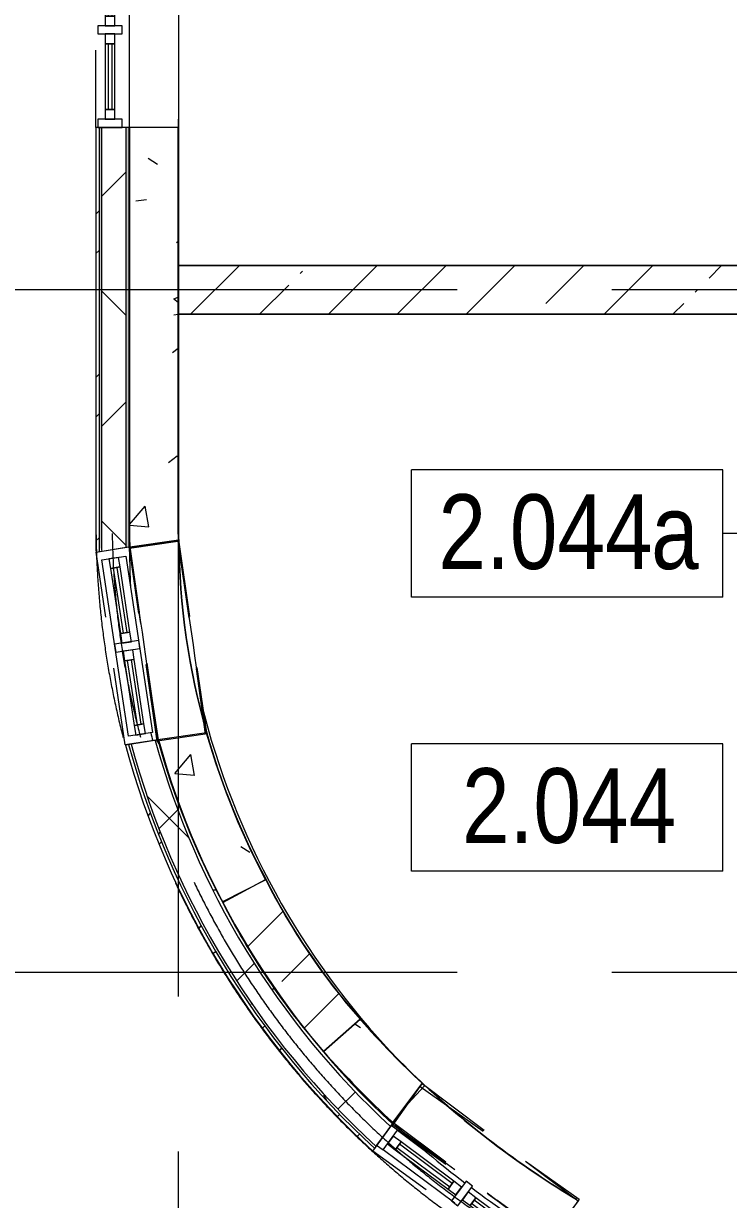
# Model space of a CAD drawing. Header units: millimetres. Extents: x 48966 to 155647, y -43515 to 30475.
# Drawn here: x 56378 to 60719, y -25679 to -18444 of the extents above; entities that cross this region are included whole.
import ezdxf

# ---------------------------------------------------------------- set-up
doc = ezdxf.new("R2010")
doc.units = ezdxf.units.MM
doc.linetypes.add('Осевые', pattern=[6350, 1270, -952.5, 3175, -952.5])
doc.linetypes.add('Сверху', pattern=[793.75, 476.25, -317.5])
for name, color, linetype, lineweight in [('Импосты витража', 7, 'Continuous', 9), ('Импосты витража-1', 7, 'Continuous', 18), ('Линии-2', 7, 'Осевые', 9), ('Марки помещений', 7, 'Continuous', 9), ('Общие ребра', 7, 'Continuous', 9), ('Окна', 7, 'Continuous', 9), ('Окна-1', 7, 'Сверху', 9), ('Окна-2', 7, 'Continuous', 18), ('Оси-2', 7, 'Осевые', 9), ('Перекрытия', 7, 'Continuous', 9), ('Стены', 7, 'Continuous', 9), ('Стены-1', 7, 'Continuous', 18), ('Штриховка разреза-2', 7, 'Continuous', 9)]:
    doc.layers.add(name, color=color, linetype=linetype, lineweight=lineweight)
doc.styles.add('Arial Narrow_1', font='Arial Narrow.ttf', dxfattribs={"height": 460})
pattern_1 = [(45, (0, 0), (-424.264, 424.264), [600, -100, 20, -100]), (45, (0, 424), (-424.264, 424.264), [])]
pattern_2 = [(0, (0, 0), (812.8, 203.2), [67.056, -542.544, 67.056, -542.544, -3251.2]), (0, (0, 0), (812.8, 203.2), [-1219.2, 67.056, -1152.144, 67.056, -542.544, -1422.4]), (0, (0, 0), (812.8, 203.2), [-3048, 67.056, -339.344, 67.056, -948.944]), (120, (304.8, 101.6), (-582.37636, 602.30545), [67.056, -542.544, 67.056, -542.544, -3251.2]), (120, (304.8, 101.6), (-582.37636, 602.30545), [-1219.2, 67.056, -1152.144, 67.056, -542.544, -1422.4]), (120, (304.8, 101.6), (-582.37636, 602.30545), [-3048, 67.056, -339.344, 67.056, -948.944]), (240, (406.4, 508), (-230.42364, -805.50545), [67.056, -542.544, 67.056, -542.544, -3251.2]), (240, (406.4, 508), (-230.42364, -805.50545), [-1219.2, 67.056, -1152.144, 67.056, -542.544, -1422.4]), (240, (406.4, 508), (-230.42364, -805.50545), [-3048, 67.056, -339.344, 67.056, -948.944])]
pattern_3 = [(45, (0, 0), (-502.894, 502.894), []), (45, (0, 762), (-502.894, 502.894), [])]
pattern_4 = [(45, (0, 0), (-707.107, 707.107), []), (135, (0, 0), (-707.107, -707.107), [])]
pattern_5 = [(50, (0, 0), (1457.472, -127.512), [152.4, -1676.4]), (355, (0, 0), (-281.942, 1528.454), [121.92, -1341.12]), (100.451, (121.5, -10.6), (1175.54, 1400.933), [129.52, -1424.72]), (46.184, (0, 406.4), (2168.63, -336.34), [228.6, -2514.6]), (96.636, (180.7, 378.4), (1899.22, 1979.42), [194.28, -2137.08]), (351.184, (0, 406.4), (1899.24, 1979.4), [182.88, -2011.68]), (21, (203.2, 304.8), (1212.915, -818.121), [152.4, -1676.4]), (326, (203.2, 304.8), (494.417, 1473.504), [121.92, -1341.12]), (71.451, (304.3, 236.6), (1707.337, 655.37), [129.52, -1424.72]), (37.5, (0, 0), (24.7094, 676.4402), [67.056, -1257.808, 67.056, -1294.384, -1346.2]), (37.5, (0, 0), (24.7094, 676.4402), [-2686.304, 67.056, -1279.144]), (7.5, (0, 0), (534.558, 801.444), [67.056, -709.168, 67.056, -1227.328, -513.08]), (7.5, (0, 0), (534.558, 801.444), [-2070.608, 67.056, -446.024]), (327.5, (-453.14, 0), (1084.7275, -45.831), [67.056, -440.944, 67.056, -1517.904, -2103.12]), (327.5, (-453.14, 0), (1084.7275, -45.831), [-2092.96, 67.056, -2036.064]), (317.5, (-656.3, 0), (1185.035, 203.414), [67.056, -593.344, 67.056, -985.52, -1493.52]), (317.5, (-656.3, 0), (1185.035, 203.414), [-1712.976, 67.056, -1426.464])]

# ---------------------------------------------------------------- blocks, each defined once
blk = doc.blocks.new('M_Окно-Квадратный проем - 1200 x 11450 mm-1434535-План 2-го этажа на отм_ 0_000')
at = {"layer": 'Окна'}
for p, q in [((-608.2, -102.5), (-608.2, 102.5)), ((591.8, 102.5), (591.8, -102.5))]:
    blk.add_line(p, q, dxfattribs=at)
at = {"layer": 'Окна-1'}
for p, q in [((-608.2, 102.5), (591.8, 102.5)), ((591.8, -102.5), (-608.2, -102.5))]:
    blk.add_line(p, q, dxfattribs=at)
blk = doc.blocks.new('Панель окно - Верхнее левое-8277192-План 2-го этажа на отм_ 0_000')
at = {"layer": 'Окна'}
for p, q in [((202.5, 30), (-202.5, 30)), ((-202.5, 30), (-202.5, -30)), ((202.5, -30), (202.5, 30)), ((-202.5, -30), (202.5, -30))]:
    blk.add_line(p, q, dxfattribs=at)
at = {"layer": 'Окна-2'}
for p, q in [((-202.5, 30), (-262.5, 30)), ((-262.5, 30), (-262.5, -30)), ((-202.5, -30), (-202.5, 30)), ((202.5, 12.5), (-202.5, 12.5)), ((-202.5, 12.5), (-202.5, -12.5)), ((202.5, 30), (202.5, -30)), ((262.5, 30), (202.5, 30)), ((202.5, -12.5), (202.5, 12.5)), ((262.5, -30), (262.5, 30)), ((-262.5, -30), (-202.5, -30)), ((-202.5, -12.5), (202.5, -12.5)), ((202.5, -30), (262.5, -30))]:
    blk.add_line(p, q, dxfattribs=at)
blk = doc.blocks.new('Панель окно - Верхнее правое-8277188-План 2-го этажа на отм_ 0_000')
at = {"layer": 'Окна'}
for p, q in [((202.5, 30), (-202.5, 30)), ((-202.5, 30), (-202.5, -30)), ((202.5, -30), (202.5, 30)), ((-202.5, -30), (202.5, -30))]:
    blk.add_line(p, q, dxfattribs=at)
at = {"layer": 'Окна-2'}
for p, q in [((-202.5, 30), (-262.5, 30)), ((-262.5, 30), (-262.5, -30)), ((-202.5, -30), (-202.5, 30)), ((202.5, 12.5), (-202.5, 12.5)), ((-202.5, 12.5), (-202.5, -12.5)), ((202.5, 30), (202.5, -30)), ((262.5, 30), (202.5, 30)), ((202.5, -12.5), (202.5, 12.5)), ((262.5, -30), (262.5, 30)), ((-262.5, -30), (-202.5, -30)), ((-202.5, -12.5), (202.5, -12.5)), ((202.5, -30), (262.5, -30))]:
    blk.add_line(p, q, dxfattribs=at)
blk = doc.blocks.new('Прямоугольный импост - Прямоугольный импост 1-2037709-План 2-го этажа на отм_ 0_000')
at = {"layer": 'Импосты витража-1'}
for p, q in [((-50, 75), (0, 75)), ((-50, -75), (-50, 75)), ((0, 75), (0, -75)), ((0, -75), (-50, -75))]:
    blk.add_line(p, q, dxfattribs=at)
blk = doc.blocks.new('Прямоугольный импост - Прямоугольный импост 1-2108582-План 2-го этажа на отм_ 0_000')
at = {"layer": 'Импосты витража-1'}
for p, q in [((-25, 75), (25, 75)), ((-25, -75), (-25, 75)), ((25, 75), (25, -75)), ((25, -75), (-25, -75))]:
    blk.add_line(p, q, dxfattribs=at)
blk = doc.blocks.new('Панель окно - Верхнее правое-8287928-План 2-го этажа на отм_ 0_000')
at = {"layer": 'Окна'}
for p, q in [((200.8, 30), (-200.8, 30)), ((-200.8, 30), (-200.8, -30)), ((200.8, -28.9), (200.8, 30)), ((-200.8, -30), (200.8, -30))]:
    blk.add_line(p, q, dxfattribs=at)
at = {"layer": 'Окна-2'}
for p, q in [((-200.8, 30), (-260.8, 30)), ((-260.8, 30), (-260.8, -30)), ((-200.8, -30), (-200.8, 30)), ((200.8, 12.5), (-200.8, 12.5)), ((-200.8, 12.5), (-200.8, -12.5)), ((200.8, 30), (200.8, -30)), ((260.8, 30), (200.8, 30)), ((200.8, -12.5), (200.8, 12.5)), ((260.8, -30), (260.8, 30)), ((-260.8, -30), (-200.8, -30)), ((-200.8, -12.5), (200.8, -12.5)), ((200.8, -30), (260.8, -30))]:
    blk.add_line(p, q, dxfattribs=at)
blk = doc.blocks.new('Прямоугольный импост - Прямоугольный импост 1-2125096-План 2-го этажа на отм_ 0_000')
at = {"layer": 'Импосты витража'}
for p, q in [((106031.6, 25892.1), (106581.6, 25892.1)), ((106581.6, 25892.1), (106581.6, 25742.1)), ((106581.6, 25742.1), (106031.6, 25742.1))]:
    blk.add_line(p, q, dxfattribs=at)
blk = doc.blocks.new('Прямоугольный импост - Прямоугольный импост 1-2125349-План 2-го этажа на отм_ 0_000')
at = {"layer": 'Импосты витража'}
for p, q in [((57091.4, -22265.1), (57173.6, -22805.4)), ((57025.3, -22828), (56943.1, -22287.7)), ((57173.6, -22805.4), (57025.3, -22828))]:
    blk.add_line(p, q, dxfattribs=at)
blk = doc.blocks.new('M_Окно-Квадратный проем - 1200 x 12300 mm-2113068-План 2-го этажа на отм_ 0_000')
at = {"layer": 'Окна'}
for p, q in [((-608.2, -150), (-608.2, 150)), ((591.8, 150), (591.8, -150))]:
    blk.add_line(p, q, dxfattribs=at)
at = {"layer": 'Окна-1'}
for p, q in [((-608.2, 150), (591.8, 150)), ((591.8, -150), (-608.2, -150))]:
    blk.add_line(p, q, dxfattribs=at)
blk = doc.blocks.new('Панель окно - Верхнее левое-8291079-План 2-го этажа на отм_ 0_000')
at = {"layer": 'Окна'}
for p, q in [((202.6, 30), (-202.6, 30)), ((-202.6, 30), (-202.6, -30)), ((202.6, -30), (202.6, 30)), ((-202.6, -30), (202.6, -30))]:
    blk.add_line(p, q, dxfattribs=at)
at = {"layer": 'Окна-2'}
for p, q in [((-202.6, 30), (-262.6, 30)), ((-262.6, 30), (-262.6, -30)), ((-202.6, -30), (-202.6, 30)), ((202.6, 12.5), (-202.6, 12.5)), ((-202.6, 12.5), (-202.6, -12.5)), ((202.6, 30), (202.6, -30)), ((262.6, 30), (202.6, 30)), ((202.6, -12.5), (202.6, 12.5)), ((262.6, -30), (262.6, 30)), ((-262.6, -30), (-202.6, -30)), ((-202.6, -12.5), (202.6, -12.5)), ((202.6, -30), (262.6, -30))]:
    blk.add_line(p, q, dxfattribs=at)
blk = doc.blocks.new('Прямоугольный импост - Прямоугольный импост 1-2037714-План 2-го этажа на отм_ 0_000')
at = {"layer": 'Импосты витража-1'}
for p, q in [((0, 75), (-50, 75)), ((-50, 75), (-50, -75)), ((0, -75), (0, 75)), ((-50, -75), (0, -75))]:
    blk.add_line(p, q, dxfattribs=at)
blk = doc.blocks.new('Прямоугольный импост - Прямоугольный импост 1-2125357-План 2-го этажа на отм_ 0_000')
at = {"layer": 'Импосты витража'}
for p, q in [((58592.3, -25373.7), (58681.9, -25253.4)), ((58681.9, -25253.4), (58846.3, -25375.8)), ((59033.7, -25702.2), (58592.3, -25373.7))]:
    blk.add_line(p, q, dxfattribs=at)
blk = doc.blocks.new('Марка помещения_Р - Марка помещения-4575829-План 2-го этажа на отм_ 0_000')
at = {"layer": 'Марки помещений'}
for p, q in [((-4.79375, -1.95625), (-4.79375, 1.95625)), ((4.79375, 1.95625), (-4.79375, 1.95625)), ((4.79375, -1.95625), (4.79375, 1.95625)), ((4.79375, -1.95625), (-4.79375, -1.95625))]:
    blk.add_line(p, q, dxfattribs=at)

msp = doc.modelspace()

# ---------------------------------------------------------------- hatches: boundary and pattern name
at = {"layer": 'Штриховка разреза-2'}
h = msp.add_hatch(dxfattribs=at)
h.set_pattern_fill('FP_2', color=256, style=0, pattern_type=2)
h.set_pattern_definition(pattern_3)
h.paths.add_polyline_path([(56824.1, -21673.3), (56844.1, -21672.9), (56844.1, -19082.9), (56824.1, -19082.9), (56824.1, -20579.5)], flags=0)
h.paths.add_polyline_path([(56824.1, -17882.9), (56844.1, -17882.9), (56844.1, -14684.1), (56824.1, -14684.1), (56824.1, -17102.7)], flags=0)
h.paths.add_polyline_path([(56824.1, -13484.1), (56844.1, -13484.1), (56844.1, -11682.9), (56824.1, -11682.9), (56824.1, -12467)], flags=0)
h.paths.add_polyline_path([(56824.1, -10482.9), (56844.1, -10482.9), (56844.1, -8682.9), (56824.1, -8682.9), (56824.1, -10149.1)], flags=0)
h.paths.add_polyline_path([(56844.1, -7482.9), (56844.1, -5682.9), (56824.1, -5682.9), (56824.1, -7482.9)], flags=0)
h.paths.add_polyline_path([(56844.1, -4482.9), (56844.1, -2682.9), (56824.1, -2682.9), (56824.1, -4482.9)], flags=0)
h.paths.add_polyline_path([(56824.1, -1482.9), (56844.1, -1482.9), (56844.1, 317.1), (56824.1, 317.1), (56824.1, -877.6)], flags=0)
h.paths.add_polyline_path([(56824.1, 1517.1), (56844.1, 1517.1), (56844.1, 3317.1), (56824.1, 3317.1)], flags=0)
h.paths.add_polyline_path([(56824.1, 4517.1), (56844.1, 4517.1), (56844.1, 6317.1), (56824.1, 6317.1), (56824.1, 6076)], flags=0)
h.paths.add_polyline_path([(56844.1, 7517.1), (56844.1, 9217.1), (56824.1, 9217.1), (56824.1, 7517.1)], flags=0)
h.paths.add_polyline_path([(56844.1, 10417.1), (56844.1, 14017.1), (56824.1, 14017.1), (56824.1, 10417.1)], flags=0)
h.paths.add_polyline_path([(56844.1, 15217.1), (56844.1, 17817.1), (56824.1, 17817.1), (56824.1, 15217.1)], flags=0)
h.paths.add_polyline_path([(56844.1, 19017.1), (56844.1, 20883), (56824.1, 20883), (56824.1, 19017.1)], flags=0)
h = msp.add_hatch(dxfattribs=at)
h.set_pattern_fill('FP_32', color=256, style=0, pattern_type=2)
h.set_pattern_definition(pattern_2)
h.paths.add_polyline_path([(56844.1, -21672.9), (56859.1, -21672.7), (56859.1, -19082.9), (56844.1, -19082.9), (56844.1, -20579.5)], flags=0)
h.paths.add_polyline_path([(56844.1, -17882.9), (56859.1, -17882.9), (56859.1, -14684.1), (56844.1, -14684.1), (56844.1, -17102.7)], flags=0)
h.paths.add_polyline_path([(56844.1, -13484.1), (56859.1, -13484.1), (56859.1, -11682.9), (56844.1, -11682.9), (56844.1, -12467)], flags=0)
h.paths.add_polyline_path([(56859.1, -10482.9), (56859.1, -8682.9), (56844.1, -8682.9), (56844.1, -10482.9)], flags=0)
h.paths.add_polyline_path([(56844.1, -7482.9), (56859.1, -7482.9), (56859.1, -5682.9), (56844.1, -5682.9)], flags=0)
h.paths.add_polyline_path([(56844.1, -4482.9), (56859.1, -4482.9), (56859.1, -2682.9), (56844.1, -2682.9), (56844.1, -3195.5)], flags=0)
h.paths.add_polyline_path([(56844.1, -1482.9), (56859.1, -1482.9), (56859.1, 317.1), (56844.1, 317.1), (56844.1, -877.6)], flags=0)
h.paths.add_polyline_path([(56859.1, 1517.1), (56859.1, 3317.1), (56844.1, 3317.1), (56844.1, 1517.1)], flags=0)
h.paths.add_polyline_path([(56859.1, 4517.1), (56859.1, 6317.1), (56844.1, 6317.1), (56844.1, 4517.1)], flags=0)
h.paths.add_polyline_path([(56844.1, 7517.1), (56859.1, 7517.1), (56859.1, 9217.1), (56844.1, 9217.1), (56844.1, 8393.9)], flags=0)
h.paths.add_polyline_path([(56844.1, 10417.1), (56859.1, 10417.1), (56859.1, 14017.1), (56844.1, 14017.1), (56844.1, 10711.8)], flags=0)
h.paths.add_polyline_path([(56844.1, 15217.1), (56859.1, 15217.1), (56859.1, 17817.1), (56844.1, 17817.1), (56844.1, 15347.5)], flags=0)
h.paths.add_polyline_path([(56859.1, 19017.1), (56859.1, 20883), (56844.1, 20883), (56844.1, 19017.1)], flags=0)
h = msp.add_hatch(dxfattribs=at)
h.set_pattern_fill('FP_33', color=256, style=0, pattern_type=2)
h.set_pattern_definition(pattern_4)
h.paths.add_polyline_path([(56859.1, -21672.7), (56986.9, -21670.6), (57009.1, -21667.2), (57009.1, -19082.9), (56859.1, -19082.9), (56859.1, -20579.5)], flags=0)
h.paths.add_polyline_path([(57009.1, -17882.9), (57009.1, -14684.1), (56859.1, -14684.1), (56859.1, -17882.9)], flags=0)
h.paths.add_polyline_path([(57009.1, -13484.1), (57009.1, -11682.9), (56859.1, -11682.9), (56859.1, -13484.1)], flags=0)
h.paths.add_polyline_path([(57009.1, -10482.9), (57009.1, -8682.9), (56859.1, -8682.9), (56859.1, -10482.9)], flags=0)
h.paths.add_polyline_path([(57009.1, -7482.9), (57009.1, -5682.9), (56859.1, -5682.9), (56859.1, -7482.9)], flags=0)
h.paths.add_polyline_path([(56859.1, -4482.9), (57009.1, -4482.9), (57009.1, -2682.9), (56859.1, -2682.9), (56859.1, -3195.5)], flags=0)
h.paths.add_polyline_path([(57009.1, -1482.9), (57009.1, 317.1), (56859.1, 317.1), (56859.1, -1482.9)], flags=0)
h.paths.add_polyline_path([(57009.1, 1517.1), (57009.1, 3317.1), (56859.1, 3317.1), (56859.1, 1517.1)], flags=0)
h.paths.add_polyline_path([(57009.1, 4517.1), (57009.1, 6317.1), (56859.1, 6317.1), (56859.1, 4517.1)], flags=0)
h.paths.add_polyline_path([(57009.1, 7517.1), (57009.1, 9217.1), (56859.1, 9217.1), (56859.1, 7517.1)], flags=0)
h.paths.add_polyline_path([(57009.1, 10417.1), (57009.1, 14017.1), (56859.1, 14017.1), (56859.1, 10417.1)], flags=0)
h.paths.add_polyline_path([(57009.1, 15217.1), (57009.1, 17817.1), (56859.1, 17817.1), (56859.1, 15217.1)], flags=0)
h.paths.add_polyline_path([(56859.1, 19017.1), (57009.1, 19017.1), (57009.1, 20883), (56859.1, 20883), (56859.1, 19983.3)], flags=0)
h = msp.add_hatch(dxfattribs=at)
h.set_pattern_fill('FP_32', color=256, style=0, pattern_type=2)
h.set_pattern_definition(pattern_2)
h.paths.add_polyline_path([(57009.1, -21667.2), (57029.1, -21665.6), (57029.1, -19082.9), (57009.1, -19082.9), (57009.1, -20579.5)], flags=0)
h.paths.add_polyline_path([(57009.1, -17882.9), (57029.1, -17882.9), (57029.1, -14684.1), (57009.1, -14684.1), (57009.1, -17102.7)], flags=0)
h.paths.add_polyline_path([(57029.1, -13484.1), (57029.1, -11682.9), (57009.1, -11682.9), (57009.1, -13484.1)], flags=0)
h.paths.add_polyline_path([(57029.1, -10482.9), (57029.1, -8682.9), (57009.1, -8682.9), (57009.1, -10482.9)], flags=0)
h.paths.add_polyline_path([(57009.1, -7482.9), (57029.1, -7482.9), (57029.1, -5682.9), (57009.1, -5682.9)], flags=0)
h.paths.add_polyline_path([(57009.1, -4482.9), (57029.1, -4482.9), (57029.1, -2682.9), (57009.1, -2682.9), (57009.1, -3195.5)], flags=0)
h.paths.add_polyline_path([(57009.1, -1482.9), (57029.1, -1482.9), (57029.1, 317.1), (57009.1, 317.1), (57009.1, -877.6)], flags=0)
h.paths.add_polyline_path([(57009.1, 1517.1), (57029.1, 1517.1), (57029.1, 3317.1), (57009.1, 3317.1)], flags=0)
h.paths.add_polyline_path([(57029.1, 4517.1), (57029.1, 6317.1), (57009.1, 6317.1), (57009.1, 4517.1)], flags=0)
h.paths.add_polyline_path([(57009.1, 7517.1), (57029.1, 7517.1), (57029.1, 9217.1), (57009.1, 9217.1), (57009.1, 8393.9)], flags=0)
h.paths.add_polyline_path([(57029.1, 10417.1), (57029.1, 14017.1), (57009.1, 14017.1), (57009.1, 10417.1)], flags=0)
h.paths.add_polyline_path([(57009.1, 15217.1), (57029.1, 15217.1), (57029.1, 17817.1), (57009.1, 17817.1), (57009.1, 15347.5)], flags=0)
h.paths.add_polyline_path([(57009.1, 19017.1), (57029.1, 19017.1), (57029.1, 20883), (57009.1, 20883), (57009.1, 19983.3)], flags=0)
h = msp.add_hatch(dxfattribs=at)
h.set_pattern_fill('FP_34', color=256, style=0, pattern_type=2)
h.set_pattern_definition(pattern_5)
h.paths.add_polyline_path([(57031.6, -21586.2), (57331.6, -21585.6), (57331.6, -19082.9), (57031.6, -19082.9), (57031.6, -20579.5)], flags=0)
h.paths.add_polyline_path([(57031.6, -17882.9), (57331.6, -17882.9), (57331.6, -16382.9), (57031.6, -16382.9), (57031.6, -17102.7)], flags=0)
h = msp.add_hatch(dxfattribs=at)
h.set_pattern_fill('FP_1', color=256, style=0, pattern_type=2)
h.set_pattern_definition(pattern_1)
h.paths.add_polyline_path([(61511.6, -20232.9), (63706.6, -20232.9), (63706.6, -19932.9), (57332.7, -19932.9), (57332.7, -20232.9), (61181.2, -20232.9)], flags=0)
h = msp.add_hatch(dxfattribs=at)
h.set_pattern_fill('FP_34', color=256, style=0, pattern_type=2)
h.set_pattern_definition(pattern_5)
h.paths.add_polyline_path([(57604.9, -23851.1), (57869.4, -23709.5), (57781.2, -23536), (57700.5, -23358.9), (57627.5, -23178.5), (57562.3, -22995.1), (57504.6, -22807.8), (57205.3, -22851.3), (57267.2, -23058), (57338.3, -23261.8), (57425, -23476.9), (57507.3, -23658.7)], flags=0)
h.paths.add_polyline_path([(57032.6, -21663.8), (57331.9, -21620.3), (57331.6, -21585.6), (57031.6, -21586.2), (57031.9, -21625)], flags=0)
h = msp.add_hatch(dxfattribs=at)
h.set_pattern_fill('FP_2', color=256, style=0, pattern_type=2)
h.set_pattern_definition(pattern_3)
h.paths.add_polyline_path([(60115.6, -26379.9), (60122.5, -26361.1), (59915.2, -26272.4), (59711.8, -26174.8), (59512.9, -26068.6), (59501.1, -26084.9), (59701.6, -26192.1), (59945.4, -26307.1), (60102.3, -26374.2)], flags=0)
h.paths.add_polyline_path([(58529.2, -25381), (58541, -25364.7), (58363.8, -25194.5), (58194.7, -25016.2), (58034.2, -24830.2), (57882.6, -24636.8), (57740.2, -24436.5), (57607.3, -24229.8), (57473.8, -23996.7), (57371.5, -23798.8), (57268.9, -23575.4), (57177, -23347.5), (57095.9, -23115.6), (57025.7, -22880.1), (57005.8, -22883.1), (57076.3, -23119.9), (57157.8, -23353.2), (57250.1, -23582.3), (57353.1, -23806.8), (57484, -24056.3), (57590.3, -24240.2), (57723.8, -24448), (57885.8, -24673.3), (58019.5, -24843.8), (58180.9, -25030.8), (58356.4, -25215.3)], flags=0)
h.paths.add_polyline_path([(56824.9, -21695.3), (56844.8, -21692.2), (56844.1, -21672.9), (56824.1, -21673.3), (56824.5, -21684.3)], flags=0)
h = msp.add_hatch(dxfattribs=at)
h.set_pattern_fill('FP_32', color=256, style=0, pattern_type=2)
h.set_pattern_definition(pattern_2)
h.paths.add_polyline_path([(60122.5, -26361.1), (60127.7, -26347), (59921.6, -26258.8), (59719.5, -26161.9), (59521.8, -26056.4), (59512.9, -26068.6), (59711.8, -26174.8), (59945.4, -26285.4)], flags=0)
h.paths.add_polyline_path([(58541, -25364.7), (58549.9, -25352.5), (58373.4, -25182.9), (58205, -25005.3), (58045.2, -24820), (57885.8, -24615.4), (57752.4, -24427.9), (57620.1, -24222), (57497.6, -24010.1), (57385.2, -23792.7), (57283.1, -23570.3), (57191.5, -23343.3), (57110.6, -23112.3), (57040.6, -22877.8), (57025.7, -22880.1), (57095.9, -23115.6), (57177, -23347.5), (57268.9, -23575.4), (57371.5, -23798.8), (57507, -24056.3), (57607.3, -24229.8), (57740.2, -24436.5), (57885.8, -24640.9), (58034.2, -24830.2), (58194.7, -25016.2), (58385.3, -25215.3)], flags=0)
h.paths.add_polyline_path([(56844.8, -21692.2), (56859.7, -21690), (56859.1, -21672.7), (56844.1, -21672.9), (56844.4, -21682.6)], flags=0)
h = msp.add_hatch(dxfattribs=at)
h.set_pattern_fill('FP_33', color=256, style=0, pattern_type=2)
h.set_pattern_definition(pattern_4)
h.paths.add_polyline_path([(60127.7, -26347), (60179.3, -26206.1), (59945.4, -26104), (59796.2, -26032.6), (59610.4, -25934.1), (59521.8, -26056.4), (59719.5, -26161.9), (59945.4, -26269)], flags=0)
h.paths.add_polyline_path([(58549.9, -25352.5), (58638.5, -25230.2), (58469.7, -25067), (58297.7, -24883.5), (58155.6, -24718), (58011, -24533), (57875.1, -24341.5), (57748.2, -24143.9), (57630.6, -23940.6), (57522.5, -23732.1), (57407.2, -23476.9), (57335.9, -23301.3), (57257.8, -23079.9), (57189.9, -22855.1), (57040.6, -22877.8), (57110.6, -23112.3), (57191.5, -23343.3), (57283.1, -23570.3), (57385.2, -23792.7), (57497.6, -24010.1), (57620.1, -24222), (57752.4, -24427.9), (57900.8, -24635.8), (58045.2, -24820), (58205, -25005.3), (58407, -25215.3), (58534.4, -25337.6)], flags=0)
h.paths.add_polyline_path([(56859.7, -21690), (56986.9, -21670.6), (56859.1, -21672.7), (56859.4, -21681.3)], flags=0)
h = msp.add_hatch(dxfattribs=at)
h.set_pattern_fill('FP_32', color=256, style=0, pattern_type=2)
h.set_pattern_definition(pattern_2)
h.paths.add_polyline_path([(60179.3, -26206.1), (60186.2, -26187.3), (59945.4, -26081.8), (59806.4, -26015.3), (59622.2, -25917.7), (59610.4, -25934.1), (59796.2, -26032.6), (59986, -26123.3)], flags=0)
h.paths.add_polyline_path([(58638.5, -25230.2), (58650.3, -25213.9), (58482.8, -25051.8), (58297.7, -24852.8), (58171.1, -24705.4), (58027.6, -24521.8), (57885.8, -24321), (57766.7, -24135.8), (57649.9, -23934.1), (57542.4, -23727.3), (57428.9, -23476.9), (57356.8, -23299.9), (57278.9, -23080.2), (57211.3, -22857.2), (57200.9, -22858.7), (57200.2, -22853.5), (57189.9, -22855.1), (57257.8, -23079.9), (57335.9, -23301.3), (57424.2, -23518.9), (57522.5, -23732.1), (57630.6, -23940.6), (57748.2, -24143.9), (57885.8, -24356.5), (58011, -24533), (58155.6, -24718), (58308.6, -24896.1), (58469.7, -25067), (58623, -25215.3)], flags=0)
h = msp.add_hatch(dxfattribs=at)
h.set_pattern_fill('FP_1', color=256, style=0, pattern_type=2)
h.set_pattern_definition(pattern_1)
h.paths.add_polyline_path([(58225.5, -24768.1), (58450.6, -24569.8), (58317.5, -24410.7), (58192.7, -24245), (58066.3, -24056.3), (57969.2, -23895.6), (57871.1, -23712.8), (57603.2, -23847.8), (57715.9, -24056.3), (57823.7, -24234.8), (57948.5, -24419.3), (58082.6, -24597.3), (58114.8, -24635.8)], flags=0)
h = msp.add_hatch(dxfattribs=at)
h.set_pattern_fill('FP_34', color=256, style=0, pattern_type=2)
h.set_pattern_definition(pattern_5)
h.paths.add_polyline_path([(58653.6, -25206.2), (58834.7, -24965), (58702.4, -24837.5), (58574.3, -24705.7), (58450.6, -24569.8), (58225.5, -24768.1), (58363.1, -24919), (58505.9, -25065.1)], flags=0)

# ---------------------------------------------------------------- linework, layer by layer
at = {"layer": 'Линии-2'}
for centre, radius, start, end in [((62052, -21522.2), 5227.5, 180.63974, 251.25575), ((62078.9, -21502.7), 5155, 180.86567, 251.03275)]:
    msp.add_arc(centre, radius, start, end, dxfattribs=at)
at = {"layer": 'Марки помещений'}
msp.add_line((62703, -21581.9), (60685.3, -21581.9), dxfattribs=at)
at = {"layer": 'Общие ребра'}
for p, q in [((56844.1, -19082.9), (56844.1, -21672.9)), ((56859.1, -19082.9), (56859.1, -21672.7)), ((57009.1, -19082.9), (57009.1, -21667.2)), ((57331.6, -19932.9), (57331.6, -19082.9)), ((57331.7, -19082.9), (57331.7, -19932.9)), ((58225.5, -24768.1), (58450.6, -24569.8)), ((58450.6, -24569.8), (58225.5, -24768.1))]:
    msp.add_line(p, q, dxfattribs=at)
at = {"layer": 'Общие ребра', "flags": 128}
for points in [[(57869.4, -23709.5), (57781.2, -23536), (57700.5, -23358.9), (57627.5, -23178.5), (57562.3, -22995.1), (57505, -22809.1)], [(57505, -22809.1), (57562.3, -22995.1), (57627.5, -23178.5), (57700.5, -23358.9), (57781.2, -23536), (57869.4, -23709.5)]]:
    msp.add_lwpolyline(points, dxfattribs=at)
at = {"layer": 'Общие ребра'}
for centre, radius, start, end in [((61870, -21566.6), 4538.4, 180.24016, 180.67859), ((61870, -21566.6), 4538.4, 180.24016, 180.67859), ((62078.9, -21502.7), 5237.5, 181.86251, 182.07361), ((62078.9, -21502.7), 5222.5, 181.86516, 182.05464), ((62078.9, -21502.7), 5072.5, 195.46212, 227.29359), ((62078.9, -21502.7), 5237.5, 195.24715, 227.50856), ((62078.9, -21502.7), 5222.5, 195.26613, 227.48958)]:
    msp.add_arc(centre, radius, start, end, dxfattribs=at)
at = {"layer": 'Оси-2'}
for p, q in [((57331.6, 25417.1), (57331.6, -41737.8)), ((150171.6, -20082.9), (50565.6, -20082.9)), ((150171.6, -24282.9), (50565.6, -24282.9))]:
    msp.add_line(p, q, dxfattribs=at)
at = {"layer": 'Перекрытия'}
for p, q in [((57031.6, -21692.9), (57031.6, 11217.1)), ((57332.7, -12882.9), (57332.7, -19932.9)), ((57332.7, -19932.9), (63581.6, -19932.9)), ((61511.6, -20232.9), (57332.7, -20232.9)), ((57332.7, -20232.9), (57332.7, -21585.6)), ((58834.3, -24965.1), (58836.7, -24967.4)), ((58836.7, -24967.4), (58848.8, -24978.9))]:
    msp.add_line(p, q, dxfattribs=at)
for centre, radius, start, end in [((61861.6, -21692.9), 4830, 180, 182.53931), ((62162.6, -21461.7), 4832.4, 193.93227, 223.64455), ((61861.6, -21692.9), 4830, 193.33997, 193.95272), ((62162.6, -21461.7), 4832.4, 223.88511, 224.86274), ((62162.6, -21461.7), 4832.4, 226.08494, 226.23048)]:
    msp.add_arc(centre, radius, start, end, dxfattribs=at)
at = {"layer": 'Стены'}
for p, q in [((57031.6, -19082.9), (57031.6, -17882.9)), ((57333.7, -17882.9), (57333.7, -19082.9)), ((57331.6, -19082.9), (57031.6, -19082.9)), ((57331.7, -19082.9), (57333.7, -19082.9)), ((57330.6, -21624.4), (57033.9, -21669.1)), ((57332.5, -21637.2), (57330.6, -21624.4)), ((57499, -22808.6), (57492.6, -22760.5)), ((58849, -24978.2), (58720.7, -25116.8)), ((58645.2, -25198.4), (58649, -25201.9)), ((59781.7, -25678), (59782.7, -25676.3))]:
    msp.add_line(p, q, dxfattribs=at)
for centre, radius, start, end in [((61870, -21566.6), 4538.4, 180.68335, 195.87273), ((61870, -21566.6), 4536.4, 180.68335, 195.89025), ((-14719.9, -32475.5), 72563.1, 7.616042, 8.56461), ((-14719.9, -32475.5), 72863.1, 7.675588, 8.540285), ((62699.2, -20817.7), 5668.7, 227.21805, 239.04494), ((62699.2, -20817.7), 5668.7, 227.21839, 239.02437), ((62699.2, -20817.7), 5666.7, 227.2184, 239.02437), ((62699.2, -20817.7), 5968.7, 227.32814, 232.86894), ((62699.2, -20817.7), 5968.7, 233.34895, 238.88611)]:
    msp.add_arc(centre, radius, start, end, dxfattribs=at)
at = {"layer": 'Стены-1'}
for p, q in [((57029.1, -19082.9), (56824.1, -19082.9)), ((56824.1, -19082.9), (56824.1, -21673.3)), ((57029.1, -21665.6), (57029.1, -19082.9)), ((57331.6, -19082.9), (57031.6, -19082.9)), ((57031.6, -19082.9), (57031.6, -21586.2)), ((57333.7, -19082.9), (57331.7, -19082.9)), ((57333.7, -19930.9), (57333.7, -19082.9)), ((57331.6, -21585.6), (57331.6, -19932.9)), ((57331.7, -19932.9), (57333.7, -19932.9)), ((63581.6, -19932.9), (57332.7, -19932.9)), ((57332.7, -19932.9), (57332.7, -20232.9)), ((57332.7, -20234.9), (57331.6, -21585.6)), ((57332.7, -20232.9), (61511.6, -20232.9)), ((57333.6, -21585.6), (57334.7, -20234.9)), ((57032.6, -21663.8), (57331.9, -21620.3)), ((57331.9, -21620.7), (57333.9, -21620.7)), ((56824.9, -21695.3), (56986.9, -21670.6)), ((56986.9, -21670.6), (57028.9, -21664.2)), ((57028.9, -21664.2), (57029.1, -21665.6)), ((57200.2, -22853.5), (57005.8, -22883.1)), ((57200.9, -22858.7), (57200.2, -22853.5)), ((57211.3, -22857.2), (57200.9, -22858.7)), ((57504.6, -22807.8), (57205.3, -22851.3)), ((57506.9, -22808.6), (57505, -22809.1)), ((57871.1, -23712.8), (57603.2, -23847.8)), ((57604.9, -23851.1), (57869.4, -23709.5)), ((58653.6, -25206.2), (58834.7, -24965)), ((58849, -24978.3), (58850.3, -24976.8)), ((58529.2, -25381), (58650.3, -25213.9)), ((59782.7, -25676.3), (59781.7, -25678)), ((59781.7, -25678), (59783.4, -25679.1)), ((59784.4, -25677.3), (59782.7, -25676.3)), ((59783.4, -25679.1), (59784.4, -25677.3))]:
    msp.add_line(p, q, dxfattribs=at)
at = {"layer": 'Стены-1', "flags": 128}
for points in [[(57331.9, -21620.3), (57331.9, -21620.5), (57331.9, -21620.7)], [(57505, -22809.1), (57504.8, -22808.5), (57504.6, -22807.8)], [(57869.4, -23709.5), (57869.8, -23710.3), (57870.3, -23711.1)]]:
    msp.add_lwpolyline(points, dxfattribs=at)
at = {"layer": 'Стены-1'}
for centre, radius, start, end in [((61870, -21566.6), 4838.4, 180.2326, 181.15217), ((61870, -21566.6), 4536.4, 180.24023, 180.68335), ((62078.9, -21502.7), 5257.5, 181.85899, 182.09875), ((61870, -21566.6), 4838.4, 195.39916, 208.17601), ((62078.9, -21502.7), 5052.5, 195.55052, 227.26658), ((61870, -21566.6), 4536.4, 195.89025, 208.19985), ((62078.9, -21502.7), 5257.5, 195.22202, 227.5337), ((61500.6, -21883), 4064.7, 206.72861, 221.37746), ((61500.6, -21883), 4064.7, 206.75481, 221.37746), ((61500.6, -21883), 4062.7, 206.72824, 221.37746), ((61500.6, -21883), 4364.7, 206.75481, 221.37746), ((62671.1, -20851.9), 5624.5, 221.37746, 226.99319), ((62671.1, -20851.9), 5624.5, 221.37746, 227.19228), ((62671.1, -20851.9), 5622.5, 221.37746, 227.19228), ((62671.1, -20851.9), 5924.5, 221.37746, 227.30438)]:
    msp.add_arc(centre, radius, start, end, dxfattribs=at)

# ---------------------------------------------------------------- block references
at = {"layer": 'Импосты витража', "extrusion": (0, 0, -1)}
for name, p, rotation in [('Прямоугольный импост - Прямоугольный импост 1-2108582-План 2-го этажа на отм_ 0_000', (-56911.6, -18482.9), 270), ('Прямоугольный импост - Прямоугольный импост 1-2037709-План 2-го этажа на отм_ 0_000', (-56911.6, -19082.9), 270), ('Прямоугольный импост - Прямоугольный импост 1-2108582-План 2-го этажа на отм_ 0_000', (-57017.3, -22276.4), 261.3482264001546), ('Прямоугольный импост - Прямоугольный импост 1-2108582-План 2-го этажа на отм_ 0_000', (-59078.5, -25642.1), 216.6598740084846)]:
    msp.add_blockref(name, p, dxfattribs=dict(at, rotation=rotation))
at = {"layer": 'Импосты витража'}
for name, p, rotation in [('Прямоугольный импост - Прямоугольный импост 1-2125096-План 2-го этажа на отм_ 0_000', (98490.8, -123217.8), 98.65177359984501), ('Прямоугольный импост - Прямоугольный импост 1-2037714-План 2-го этажа на отм_ 0_000', (58597, -25283.7), 143.3401259915155)]:
    msp.add_blockref(name, p, dxfattribs=dict(at, rotation=rotation))
for name in ['Прямоугольный импост - Прямоугольный импост 1-2125349-План 2-го этажа на отм_ 0_000', 'Прямоугольный импост - Прямоугольный импост 1-2125357-План 2-го этажа на отм_ 0_000']:
    msp.add_blockref(name, (0, 0), dxfattribs=at)
at = {"layer": 'Марки помещений', "xscale": 199.9999999999999, "yscale": 199.9999999999999, "zscale": 199.9999999999999}
for p in [(59726.6, -21581.9), (59726.6, -23267.3)]:
    msp.add_blockref('Марка помещения_Р - Марка помещения-4575829-План 2-го этажа на отм_ 0_000', p, dxfattribs=at)
at = {"layer": 'Окна'}
for name, p, rotation in [('M_Окно-Квадратный проем - 1200 x 11450 mm-1434535-План 2-го этажа на отм_ 0_000', (56926.6, -18474.7), 89.99999999999991), ('Панель окно - Верхнее левое-8277192-План 2-го этажа на отм_ 0_000', (56911.6, -18195.4), 270), ('Панель окно - Верхнее правое-8277188-План 2-го этажа на отм_ 0_000', (56911.6, -18770.4), 270), ('M_Окно-Квадратный проем - 1200 x 12300 mm-2113068-План 2-го этажа на отм_ 0_000', (57266.1, -22251.7), 278.0898074116586), ('M_Окно-Квадратный проем - 1200 x 12300 mm-2113068-План 2-го этажа на отм_ 0_000', (57271, -22243.7), 278.2756636750008), ('M_Окно-Квадратный проем - 1200 x 11450 mm-1434535-План 2-го этажа на отм_ 0_000', (57015.2, -22264.9), 98.65177359984605), ('Панель окно - Верхнее левое-8277192-План 2-го этажа на отм_ 0_000', (56974, -21992.2), 278.6517735998454), ('Панель окно - Верхнее правое-8287928-План 2-го этажа на отм_ 0_000', (57060.3, -22558.9), 278.6517735998454), ('M_Окно-Квадратный проем - 1200 x 12300 mm-2113068-План 2-го этажа на отм_ 0_000', (59230.7, -25457.9), 324.7066220989516), ('M_Окно-Квадратный проем - 1200 x 12300 mm-2113068-План 2-го этажа на отм_ 0_000', (59230.1, -25451.3), 323.11694811107), ('M_Окно-Квадратный проем - 1200 x 11450 mm-1434535-План 2-го этажа на отм_ 0_000', (59068.7, -25645.2), 144.0867214709301), ('Панель окно - Верхнее левое-8291079-План 2-го этажа на отм_ 0_000', (58847.8, -25470.4), 323.3401259915154), ('Панель окно - Верхнее правое-8277188-План 2-го этажа на отм_ 0_000', (59309.1, -25813.7), 323.3401259915154)]:
    msp.add_blockref(name, p, dxfattribs=dict(at, rotation=rotation))

# ---------------------------------------------------------------- texts
at = {"layer": 'Марки помещений', "char_height": 460, "attachment_point": 1, "style": 'Arial Narrow_1'}
for s, insert, width in [('2.044', (58933.7, -21340.1), 1587.341), ('\\fArial Narrow|b0|i0|c204|p34|;а', (60243.4, -21340.1), 352.742), ('2.044', (59078.7, -23025.5), 1587.341)]:
    msp.add_mtext(s, dxfattribs=dict(at, insert=insert, width=width))

doc.saveas('drawing.dxf')
